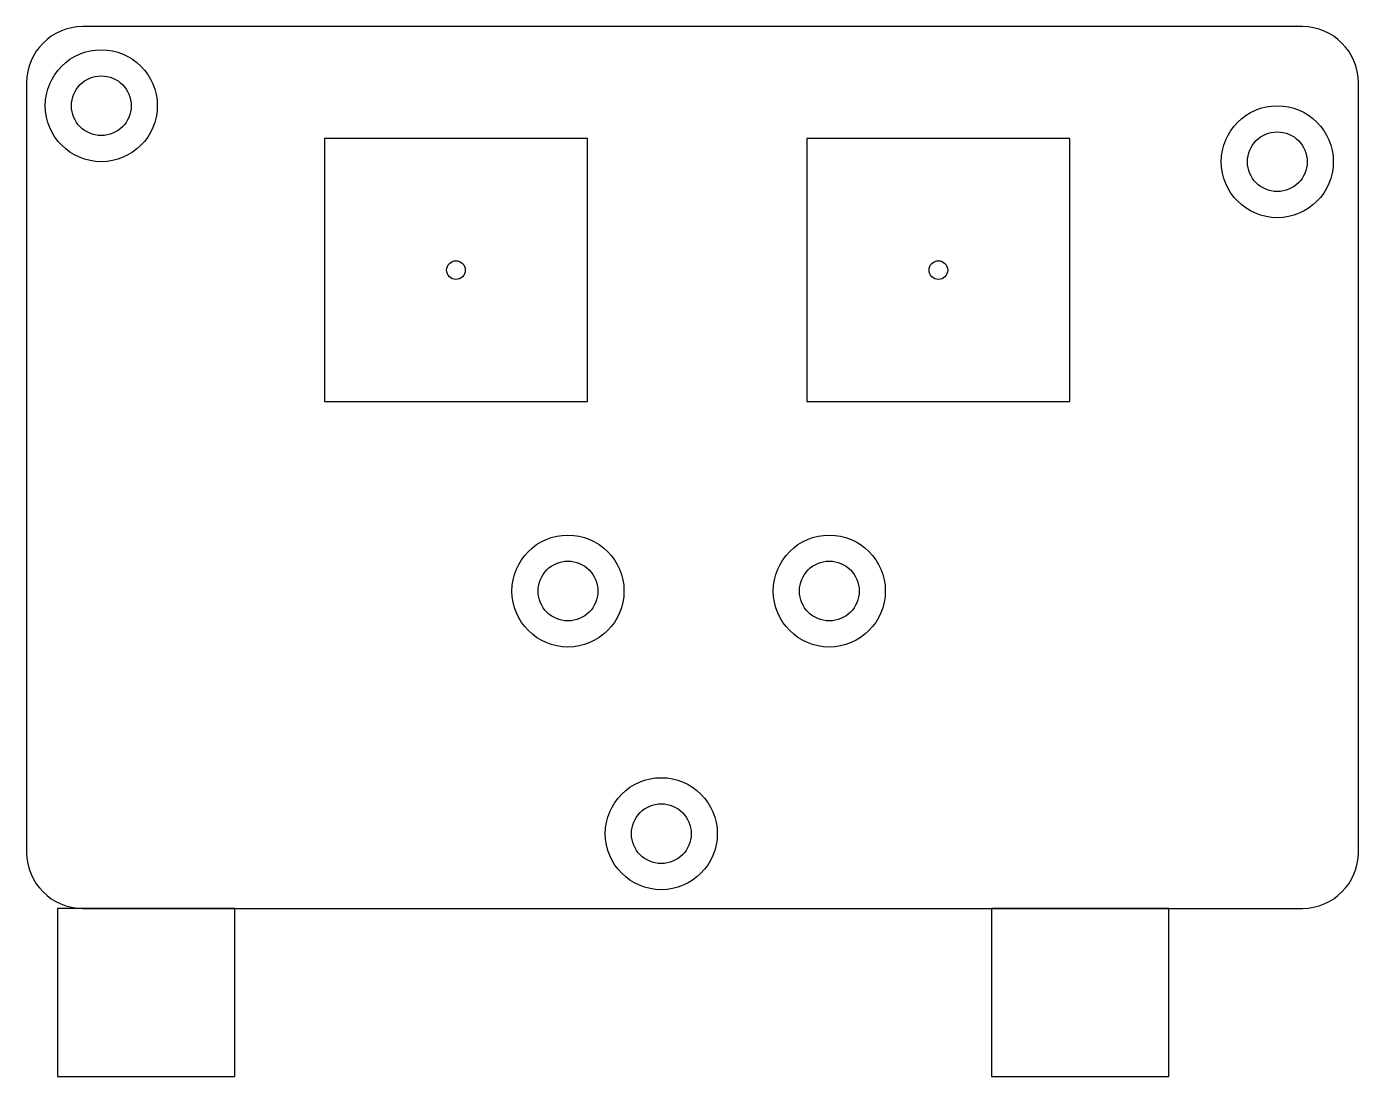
# Model space of a CAD drawing. Header units: metres. Extents: x 0 to 71.3, y -9 to 47.2.
import ezdxf

# ---------------------------------------------------------------- set-up
doc = ezdxf.new("R2010")
doc.units = ezdxf.units.M

msp = doc.modelspace()

# ---------------------------------------------------------------- linework, layer by layer
at = {"layer": 'CONNECTOR'}
for p, q in [((11.15, 0), (1.65, 0)), ((1.65, 0), (1.65, -9)), ((11.15, -9), (11.15, 0)), ((61.1939, 0), (51.6939, 0)), ((51.6939, 0), (51.6939, -9)), ((61.1939, -9), (61.1939, 0)), ((1.65, -9), (11.15, -9)), ((51.6939, -9), (61.1939, -9))]:
    msp.add_line(p, q, dxfattribs=at)
at = {"layer": 'HOLE_KEEPOUT'}
for centre in [(4, 43), (67, 40), (29, 17), (43, 17), (34, 4)]:
    msp.add_circle(centre, 3, dxfattribs=at)
at = {"layer": 'HOLES'}
for centre in [(4, 43), (67, 40), (29, 17), (43, 17), (34, 4)]:
    msp.add_circle(centre, 1.6, dxfattribs=at)
at = {"layer": 'OUTLINE'}
for p, q in [((68.342, 47.237), (3, 47.237)), ((0, 44.237), (0, 3)), ((71.342, 3), (71.342, 44.237)), ((3, 0), (68.342, 0))]:
    msp.add_line(p, q, dxfattribs=at)
for centre, start, end in [((3, 44.237), 90, 180), ((68.342, 44.237), 0, 90), ((3, 3), 180, 270), ((68.342, 3), 270, 360)]:
    msp.add_arc(centre, 3, start, end, dxfattribs=at)
at = {"layer": 'PATCH'}
for p, q in [((30.0407, 41.2368), (15.9572, 41.2368)), ((15.9572, 41.2368), (15.9572, 27.1532)), ((30.0407, 27.1532), (30.0407, 41.2368)), ((55.8849, 41.2368), (41.8014, 41.2368)), ((41.8014, 41.2368), (41.8014, 27.1532)), ((55.8849, 27.1532), (55.8849, 41.2368)), ((15.9572, 27.1532), (30.0407, 27.1532)), ((41.8014, 27.1532), (55.8849, 27.1532))]:
    msp.add_line(p, q, dxfattribs=at)
at = {"layer": 'PHASE_CENTRE'}
for centre in [(22.999, 34.195), (48.8432, 34.195)]:
    msp.add_circle(centre, 0.5, dxfattribs=at)

doc.saveas('drawing.dxf')
